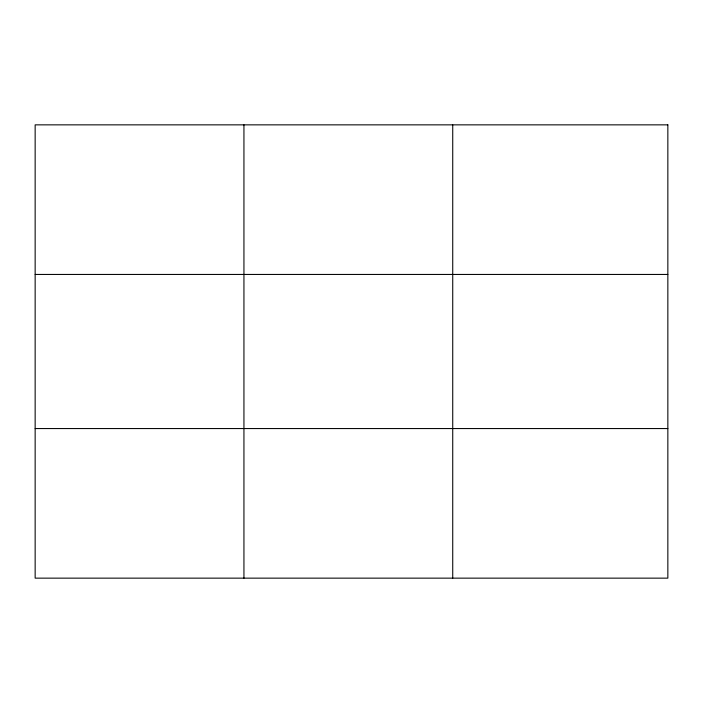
<?xml version="1.0" encoding="UTF-8"?>
<svg xmlns="http://www.w3.org/2000/svg" width="703" height="703" viewBox="0 0 703 703"><rect width="100%" height="100%" fill="white"/><g stroke="black" fill="none" stroke-linecap="round" stroke-linejoin="round"><path stroke-width="1.05" d="M243.941 578.147L243.941 124.853M452.732 578.147L452.732 124.853M35.15 274.442L667.85 274.442M35.15 428.558L667.85 428.558M667.85 124.853L667.85 578.147L35.15 578.147L35.15 124.853L667.85 124.853"/></g></svg>
